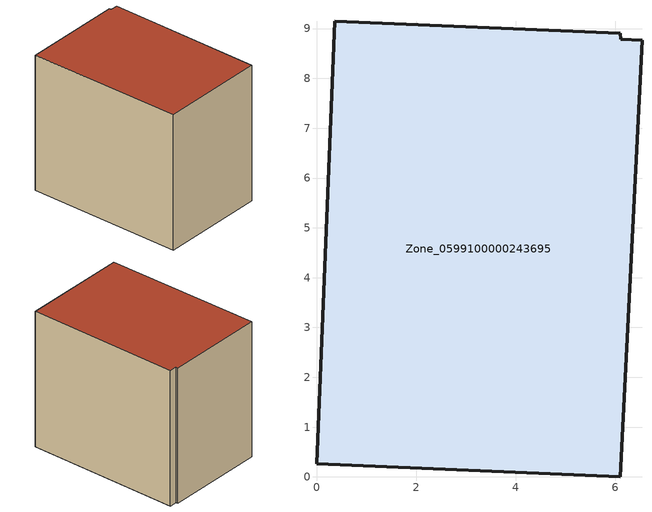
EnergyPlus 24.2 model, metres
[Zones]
Zone_0599100000243695
 floor ground (C_G): 6.11,8.79 6.53,8.76 6.1,0 0,0.27 0.37,9.15 6.09,8.9 z1.14
 wall outside (C_F): 0,0.27 6.1,0 6.53,8.76 6.11,8.79 6.09,8.9 0.37,9.15 0,0.27 z1.14:9.03
 roof outside (C_R): 6.53,8.76 6.11,8.79 6.09,8.9 0.37,9.15 0,0.27 6.1,0 z9.03
[BUILDING]
Pand.0599100000243695: North Axis=0; Terrain=City; Loads Convergence Tolerance Value=0.04; Temperature Convergence Tolerance Value=0.4; Solar Distribution=FullExterior; Maximum Number of Warmup Days=25; Minimum Number of Warmup Days=1
[Site:Location]
Rotterdam.The.Hague.AP_ZH_NLD Design_Conditions: Latitude=51.96; Longitude=4.45; Time Zone=1; Elevation=-4.5
[SITE:GROUNDTEMPERATURE:BUILDINGSURFACE]
18, 18, 18, 18, 18, 18, 18, 18, 18, 18, 18, 18
[MATERIAL] Thermal Absorptance=0.9; Solar Absorptance=0.7; Visible Absorptance=0.7
Name | Roughness | Thickness | Conductivity | Density | Specific Heat
G.TI.1965-1974 | MediumSmooth | 0.15 | 0.882353 | 540 | 1210
F.TI.1965-1974 | Rough | 0.3 | 0.697674 | 1920 | 840
R.TI.1965-1974 | MediumRough | 0.2 | 0.232558 | 1500 | 1000
[CONSTRUCTION]
C_G: G.TI.1965-1974
C_F: F.TI.1965-1974
C_R: R.TI.1965-1974
[ZONE]
Zone_0599100000243695: Type=1; Multiplier=1; Ceiling Height=Autocalculate; Volume=Autocalculate; Floor Area=autocalculate; Part of Total Floor Area=Yes
[ZONEINFILTRATION:DESIGNFLOWRATE]
Infil_Zone_0599100000243695: Zone or ZoneList or Space or SpaceList=Zone_0599100000243695; Schedule=AlwaysOn; Design Flow Rate Calculation Method=Flow/Area; Flow Rate per Floor Area=0.003; Constant Term Coefficient=1; Temperature Term Coefficient=0; Velocity Term Coefficient=0; Velocity Squared Term Coefficient=0
[HVACTEMPLATE:ZONE:IDEALLOADSAIRSYSTEM]
Zone_0599100000243695: Maximum Heating Supply Air Temperature=50; Minimum Cooling Supply Air Temperature=13; Maximum Heating Supply Air Humidity Ratio=0.0156; Minimum Cooling Supply Air Humidity Ratio=0.0077; Heating Limit=NoLimit; Cooling Limit=NoLimit; Dehumidification Control Type=ConstantSensibleHeatRatio; Cooling Sensible Heat Ratio=0.7; Dehumidification Setpoint=60; Humidification Control Type=None; Humidification Setpoint=30; Outdoor Air Method=None; Outdoor Air Flow Rate per Person=0.00944; Outdoor Air Flow Rate per Zone Floor Area=0; Outdoor Air Flow Rate per Zone=0; Demand Controlled Ventilation Type=None; Outdoor Air Economizer Type=NoEconomizer; Heat Recovery Type=None; Sensible Heat Recovery Effectiveness=0.7; Latent Heat Recovery Effectiveness=0.65
[ZONECONTROL:THERMOSTAT]
ThermostatControl_Zone_0599100000243695: Zone or ZoneList=Zone_0599100000243695; Control Type Schedule=DualSetpointControlType; Control 1=Thermostat_Zone_0599100000243695; Temperature Difference Between Cutout And Setpoint=0
[THERMOSTATSETPOINT:DUALSETPOINT]
Thermostat_Zone_0599100000243695: Heating Setpoint Temperature Schedule=HeatingSetpoint_Zone_0599100000243695; Cooling Setpoint Temperature Schedule=CoolingSetpoint_Zone_0599100000243695
[SCHEDULE:COMPACT]
HeatingSetpoint_Zone_0599100000243695: Through: 12/31, For: AllDays, Until: 24:00, 21
CoolingSetpoint_Zone_0599100000243695: Through: 12/31, For: AllDays, Until: 24:00, 24
DualSetpointControlType: Through: 12/31, For: AllDays, Until: 24:00, 4
AlwaysOn: Through: 12/31, For: AllDays, Until: 24:00, 1
